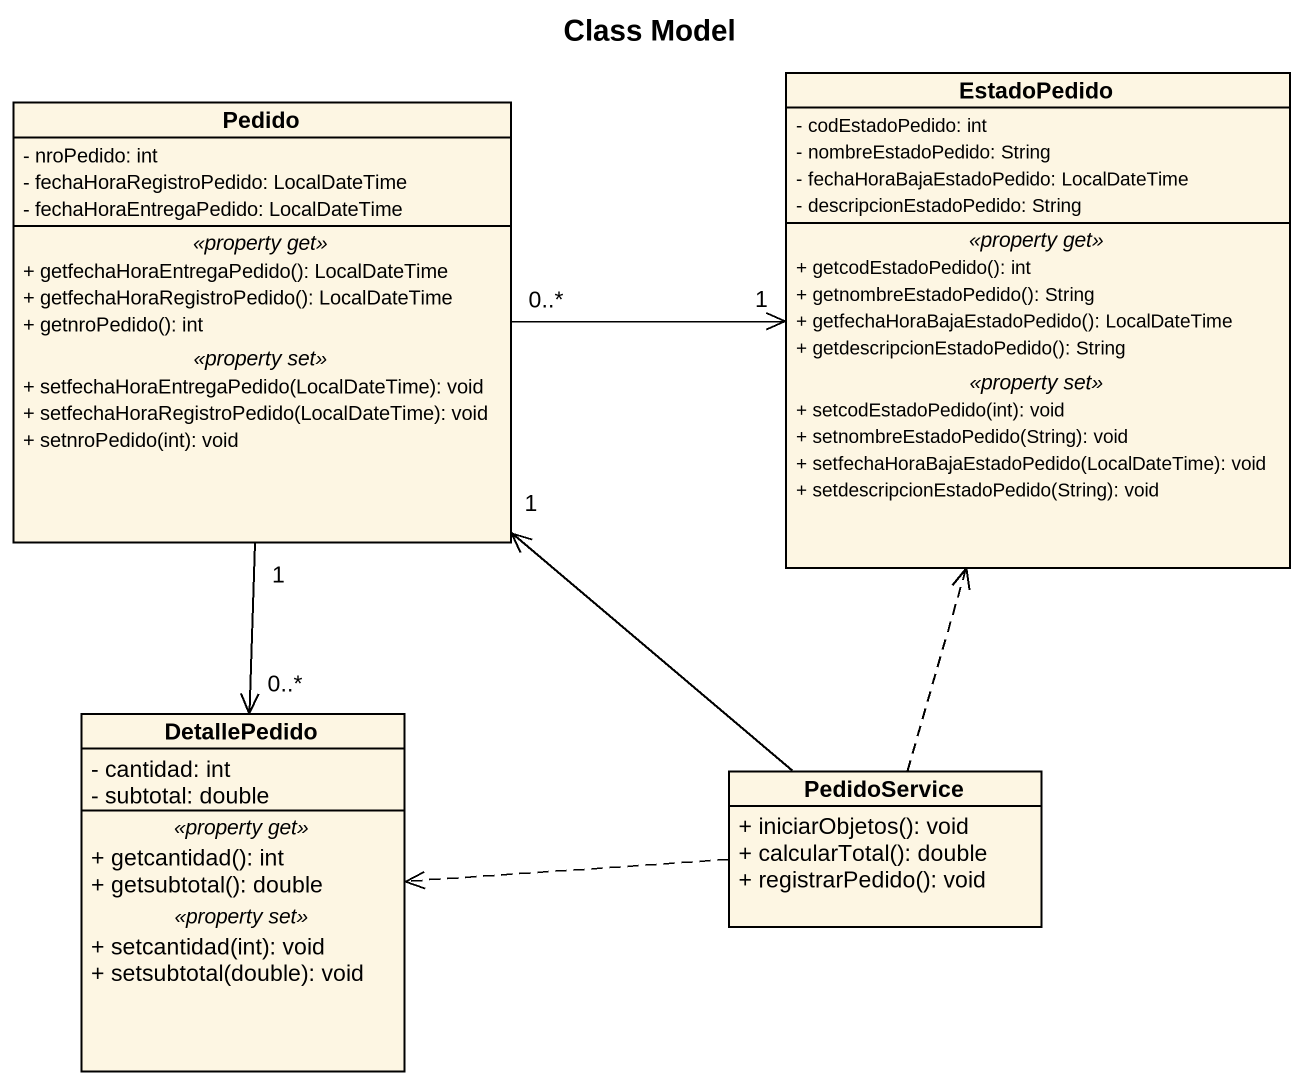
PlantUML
@startuml
title Class Model
hide circle
hide empty members
skinparam classAttributeIconSize 0
class EstadoPedido {
  - codEstadoPedido: int
  - nombreEstadoPedido: String
  - fechaHoraBajaEstadoPedido: LocalDateTime
  - descripcionEstadoPedido: String
  .. <<property get>> ..
  + getcodEstadoPedido(): int
  + getnombreEstadoPedido(): String
  + getfechaHoraBajaEstadoPedido(): LocalDateTime
  + getdescripcionEstadoPedido(): String
  .. <<property set>> ..
  + setcodEstadoPedido(int): void
  + setnombreEstadoPedido(String): void
  + setfechaHoraBajaEstadoPedido(LocalDateTime): void
  + setdescripcionEstadoPedido(String): void
}
class Pedido {
  - nroPedido: int
  - fechaHoraRegistroPedido: LocalDateTime
  - fechaHoraEntregaPedido: LocalDateTime
  .. <<property get>> ..
  + getfechaHoraEntregaPedido(): LocalDateTime
  + getfechaHoraRegistroPedido(): LocalDateTime
  + getnroPedido(): int
  .. <<property set>> ..
  + setfechaHoraEntregaPedido(LocalDateTime): void
  + setfechaHoraRegistroPedido(LocalDateTime): void
  + setnroPedido(int): void
}
class DetallePedido {
  - cantidad: int
  - subtotal: double
  .. <<property get>> ..
  + getcantidad(): int
  + getsubtotal(): double
  .. <<property set>> ..
  + setcantidad(int): void
  + setsubtotal(double): void
}
class PedidoService {
  + iniciarObjetos(): void
  + calcularTotal(): double
  + registrarPedido(): void
}
Pedido "0..*" -right-> "1" EstadoPedido
Pedido "1" --> "0..*" DetallePedido
PedidoService .up.> EstadoPedido
PedidoService -up-> "1" Pedido
PedidoService .left.> DetallePedido
@enduml
